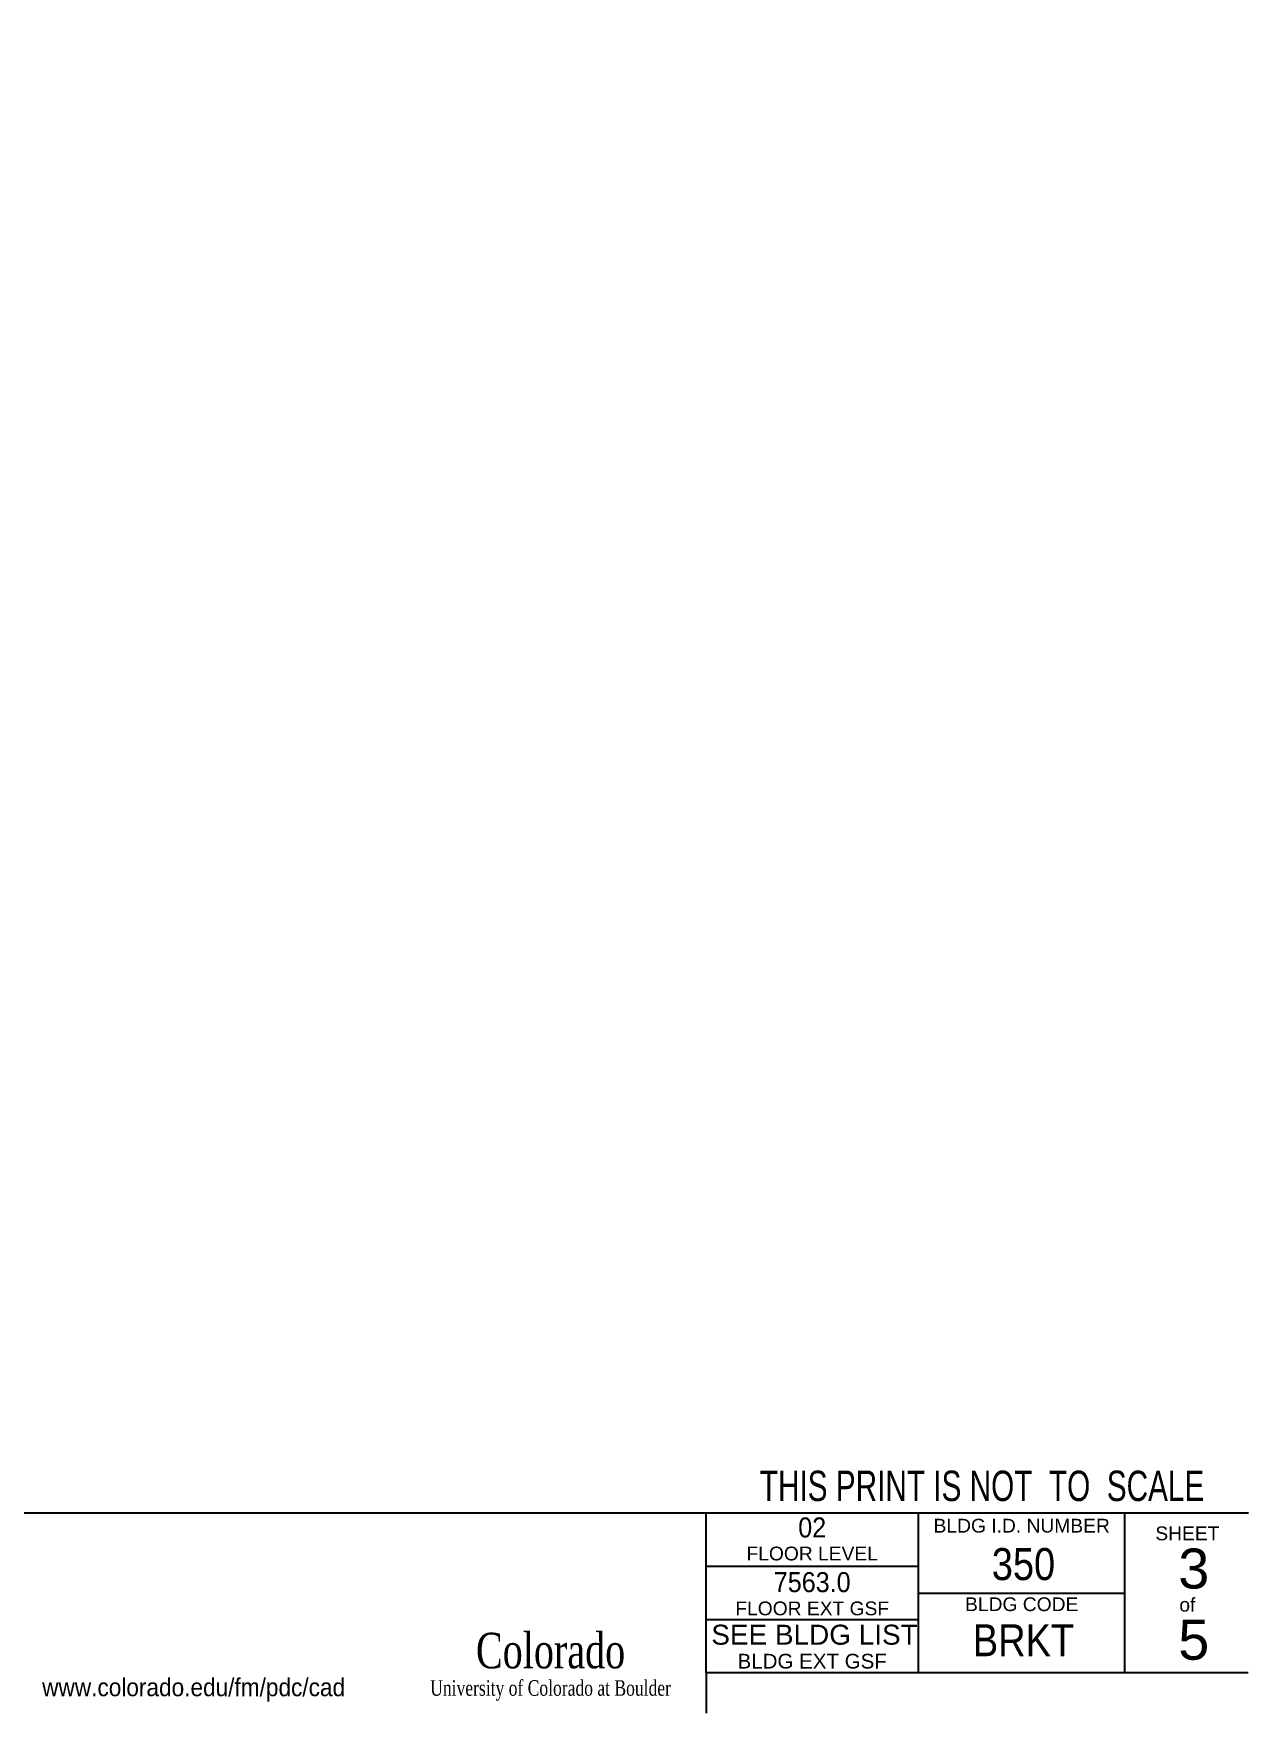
# Model space of a CAD drawing. Header units: inches. Extents: x -424 to 2944, y 0 to 2236.
# Drawn here: x 8.28 to 15.87, y 0 to 10.5 of the extents above; entities that cross this region are included whole.
import ezdxf
from ezdxf.enums import TextEntityAlignment as Align

# ---------------------------------------------------------------- set-up
doc = ezdxf.new("R2010")
doc.units = ezdxf.units.IN
doc.header["$MEASUREMENT"] = 0
doc.layers.add('A-ANNO-TTPS', color=7, linetype='CONTINUOUS')
doc.layers.add('CULOGO99', color=7, linetype='CONTINUOUS')
doc.styles.add('CULOGO99', font='GARA.TTF', dxfattribs={"width": 0.85})
doc.styles.add('FPTB2', font='arial.ttf', dxfattribs={"width": 0.8})
doc.styles.add('TTPS-ATTR', font='arial.ttf', dxfattribs={"width": 0.9})

# ---------------------------------------------------------------- blocks, each defined once
blk = doc.blocks.new('CULOGO99')
at = {"layer": 'CULOGO99', "style": 'CULOGO99', "width": 0.85}
blk.add_text('Colorado', height=0.16, dxfattribs=at).set_placement((0, 0.2071), align=Align.MIDDLE)
blk.add_text('University of Colorado at Boulder', height=0.07, dxfattribs=at).set_placement((0, 0), align=Align.CENTER)
blk = doc.blocks.new('FMTB-11x17')
at = {"layer": 'A-ANNO-TTPS'}
for p, q in [((15.873, 1.251), (0, 1.251)), ((12.481, 0.254), (12.481, 1.251)), ((13.81, 0.254), (13.81, 1.251)), ((15.1, 0.254), (15.1, 1.251)), ((12.481, 0.919), (13.81, 0.919)), ((13.81, 0.752), (15.1, 0.752)), ((12.481, 0.586), (13.81, 0.586))]:
    blk.add_line(p, q, dxfattribs=at)
at = {"layer": 'A-ANNO-TTPS', "const_width": 0.001}
blk.add_lwpolyline([(0, 0), (15.872, 0), (15.872, 10.5), (0, 10.5)], close=True, dxfattribs=at)
at = {"layer": 'A-ANNO-TTPS'}
blk.add_lwpolyline([(15.872, 0.254), (12.481, 0.254), (12.481, 0)], dxfattribs=at)
at = {"layer": 'A-ANNO-TTPS', "xscale": 1.387794231868014, "yscale": 1.387794231868014, "zscale": 1.387794231868014}
blk.add_blockref('CULOGO99', (11.509, 0.11), dxfattribs=at)
at = {"layer": 'A-ANNO-TTPS', "style": 'FPTB2'}
for s, height, width, p in [('THIS PRINT IS NOT  TO  SCALE', 0.1902, 0.7, (14.207, 1.422)), ('www.colorado.edu/fm/pdc/cad', 0.1125, 0.9, (9.277, 0.163))]:
    blk.add_text(s, height=height, dxfattribs=dict(at, width=width)).set_placement(p, align=Align.MIDDLE_CENTER)
for s, height, p in [('BLDG I.D. NUMBER', 0.08606, (14.455, 1.173)), ('SHEET', 0.0861, (15.491, 1.125)), ('FLOOR LEVEL', 0.08606, (13.145, 0.999)), ('FLOOR EXT GSF', 0.08606, (13.145, 0.656)), ('BLDG CODE', 0.0861, (14.455, 0.682)), ('of', 0.0861, (15.491, 0.679)), ('BLDG EXT GSF', 0.0918, (13.145, 0.326))]:
    blk.add_text(s, height=height, dxfattribs=at).set_placement(p, align=Align.MIDDLE_CENTER)
at = {"layer": 'A-ANNO-TTPS', "insert": (12.514, 0.554), "char_height": 0.125, "width": 1.44789, "attachment_point": 1, "style": 'FPTB2'}
blk.add_mtext('{\\W1;SEE BLDG LIST}', dxfattribs=at)
at = {"layer": 'A-ANNO-TTPS'}
for tag, height, style, width, p in [('FLRLVL', 0.125, 'FPTB2', 0.9, (13.145, 1.162)), ('BNUM', 0.2, 'TTPS-ATTR', 0.85, (14.466, 0.933)), ('FLRGSF', 0.125, 'FPTB2', 0.9, (13.145, 0.82)), ('BCODE', 0.2, 'TTPS-ATTR', 0.85, (14.466, 0.457))]:
    blk.add_attdef(tag, text='', height=height, dxfattribs=dict(at, style=style, width=width)).set_placement(p, align=Align.MIDDLE_CENTER)
at = {"layer": 'A-ANNO-TTPS', "style": 'TTPS-ATTR', "width": 0.85}
for tag, p in [('BLDGNAME', (6.305, 0.843)), ('BADDRS', (6.305, 0.487))]:
    blk.add_attdef(tag, p, '', height=0.2, dxfattribs=at)
at = {"layer": 'A-ANNO-TTPS', "style": 'FPTB2'}
for tag, p in [('SHT#', (15.531, 0.905)), ('SHTTOT', (15.531, 0.46))]:
    blk.add_attdef(tag, text='', height=0.25, dxfattribs=at).set_placement(p, align=Align.MIDDLE_CENTER)

msp = doc.modelspace()

# ---------------------------------------------------------------- block references
at = {"layer": 'A-ANNO-TTPS'}
ref = msp.add_blockref('FMTB-11x17', (0, 0), dxfattribs=at)
ref.add_attrib('SHTTOT', '5', dxfattribs={"height": 0.25, "style": 'FPTB2'}).set_placement((15.531, 0.46), align=Align.MIDDLE_CENTER)
ref.add_attrib('SHT#', '3', dxfattribs={"height": 0.25, "style": 'FPTB2'}).set_placement((15.531, 0.905), align=Align.MIDDLE_CENTER)
ref.add_attrib('BCODE', 'BRKT', dxfattribs={"height": 0.2, "style": 'TTPS-ATTR', "width": 0.85}).set_placement((14.466, 0.457), align=Align.MIDDLE_CENTER)
ref.add_attrib('BNUM', '350', dxfattribs={"height": 0.2, "style": 'TTPS-ATTR', "width": 0.85}).set_placement((14.466, 0.933), align=Align.MIDDLE_CENTER)
ref.add_attrib('FLRGSF', '7563.0', dxfattribs={"height": 0.125, "style": 'FPTB2', "width": 0.9}).set_placement((13.145, 0.82), align=Align.MIDDLE_CENTER)
ref.add_attrib('FLRLVL', '02', dxfattribs={"height": 0.125, "style": 'FPTB2', "width": 0.9}).set_placement((13.145, 1.162), align=Align.MIDDLE_CENTER)

doc.saveas('drawing.dxf')
